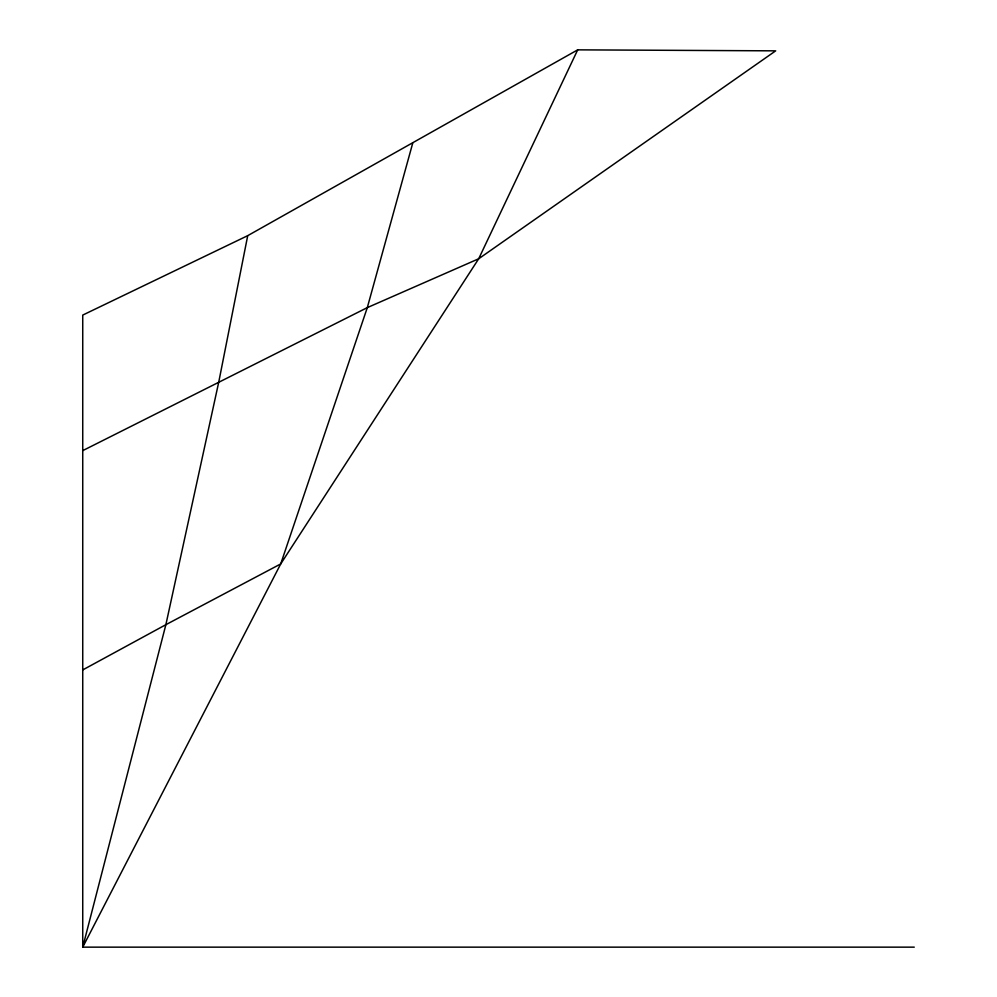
<?xml version="1.0" encoding="UTF-8"?>
<svg xmlns="http://www.w3.org/2000/svg" width="997" height="997" viewBox="0 0 997 997"><rect width="100%" height="100%" fill="white"/><g stroke="black" fill="none" stroke-linecap="round" stroke-linejoin="round"><path stroke-width="1.5" d="M82.739 450.632L367.307 307.624L478.697 258.771L775.678 50.847L577.699 49.85L247.717 235.666L218.767 382.025L165.876 624.683L82.739 947.15L914.261 947.15M412.708 143.207L367.307 307.624L280.718 563.928L82.739 947.15L82.739 315.089L247.717 235.666M577.699 49.85L478.697 258.771L280.718 563.928L165.876 624.683L82.739 669.922"/></g></svg>
